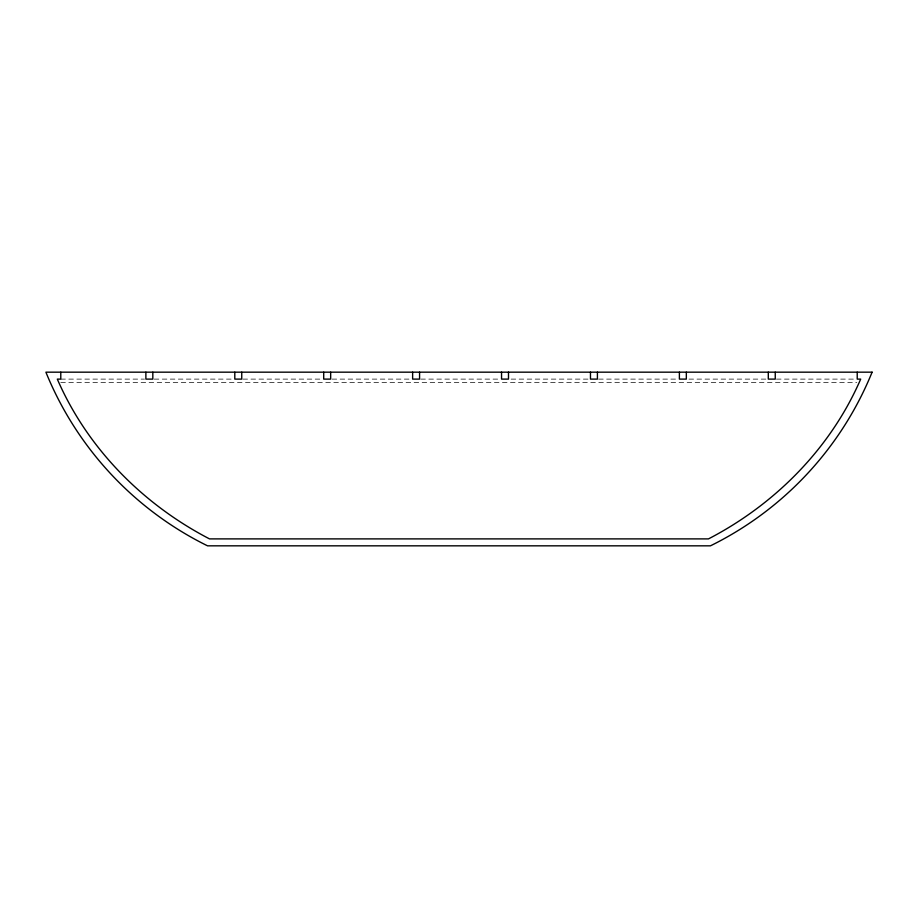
<?xml version="1.0" encoding="UTF-8"?>
<svg xmlns="http://www.w3.org/2000/svg" width="918" height="918" viewBox="0 0 918 918"><rect width="100%" height="100%" fill="white"/><g stroke="black" fill="none" stroke-linecap="round" stroke-linejoin="round"><path stroke-width="0.69" stroke-dasharray="4.59 3.44" d="M60.783 379.111L144.459 379.111M154.235 379.111L233.379 379.111M242.926 379.111L322.298 379.111M332.075 379.111L411.218 379.111M420.777 379.111L500.138 379.111M511.131 379.111L589.058 379.111M598.616 379.111L677.966 379.111M688.97 379.111L766.886 379.111M776.467 379.111L855.805 379.111M60.783 382.588L856.781 382.588"/><path stroke-width="1.38" d="M857.217 372.169L857.217 379.111L860.694 379.111C830.664 448.294 775.159 504.326 708.489 538.889L209.511 538.889C142.841 504.326 87.336 448.294 57.306 379.111L60.783 379.111L60.783 372.169M775.251 372.169L775.251 379.111L768.297 379.111L768.297 372.169M686.331 372.169L686.331 379.111L679.389 379.111L679.389 372.169M597.411 372.169L597.411 379.111L590.469 379.111L590.469 372.169M508.492 372.169L508.492 379.111L501.549 379.111L501.549 372.169M419.572 372.169L419.572 379.111L412.63 379.111L412.63 372.169M330.664 372.169L330.664 379.111L323.71 379.111L323.71 372.169M241.744 372.169L241.744 379.111L234.801 379.111L234.801 372.169M152.824 372.169L152.824 379.111L145.882 379.111L145.882 372.169M872.1 372.169L45.9 372.169A333.59 333.59 0 0 0 207.548 545.831L710.452 545.831A333.59 333.59 0 0 0 872.1 372.169"/></g></svg>
